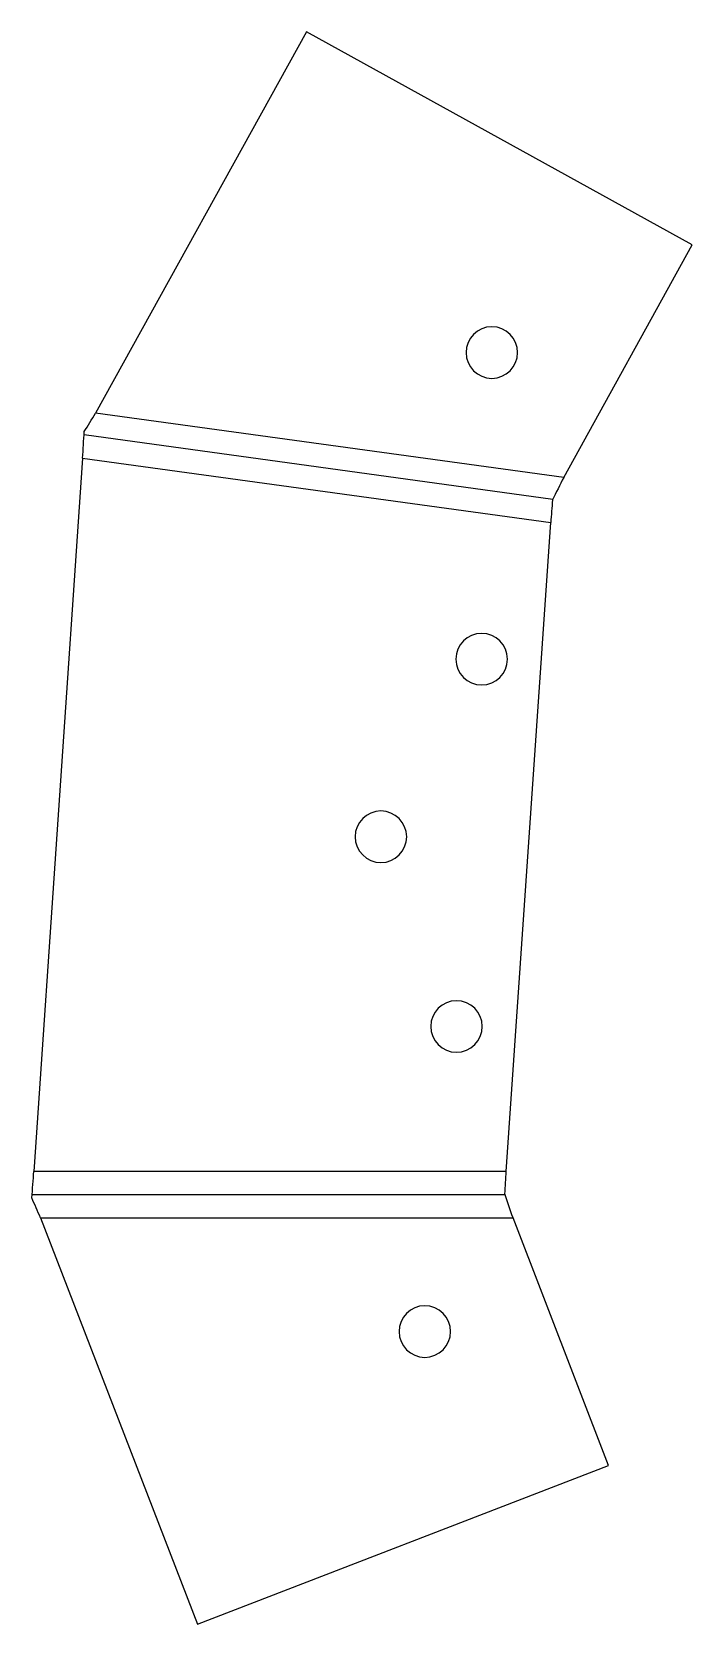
# Model space of a CAD drawing. Header units: millimetres. Extents: x 0 to 45, y -31 to 77.
import ezdxf

# ---------------------------------------------------------------- set-up
doc = ezdxf.new("R2010")
doc.units = ezdxf.units.MM

msp = doc.modelspace()

# ---------------------------------------------------------------- linework, layer by layer
at = {"layer": 'BEND'}
for p, q in [((35.23, 45.63), (3.41, 50.01)), ((-0.08, -1.57), (32, -1.57))]:
    msp.add_line(p, q, dxfattribs=at)
at = {"layer": 'BEND_EXTENT'}
for p, q in [((35.97, 47.12), (4.19, 51.49)), ((3.31, 48.43), (35.09, 44.06)), ((32.07, 0), (0, 0)), ((0.45, -3.15), (32.53, -3.15))]:
    msp.add_line(p, q, dxfattribs=at)
at = {"layer": 'INTERIOR_PROFILES', "extrusion": (0, 0, -1)}
for centre in [(-31.09, 55.6), (-30.4, 34.78), (-23.56, 22.72), (-28.69, 9.84), (-26.54, -10.88)]:
    msp.add_circle(centre, 1.75, dxfattribs=at)
at = {"layer": 'OUTER_PROFILES'}
for p, q in [((18.5, 77.38), (4.19, 51.49)), ((44.69, 62.91), (18.5, 77.38)), ((35.97, 47.12), (44.69, 62.91)), ((3.31, 48.43), (0, 0)), ((32.07, 0), (35.09, 44.06)), ((0.45, -3.15), (11.1, -30.75)), ((39.02, -19.98), (32.53, -3.15)), ((11.1, -30.75), (39.02, -19.98))]:
    msp.add_line(p, q, dxfattribs=at)
for points in [[(3.42, 50.23), (3.67, 50.65), (3.93, 51.07), (4.19, 51.49)], [(3.31, 48.43), (3.35, 49.03), (3.38, 49.63), (3.42, 50.23)], [(35.97, 47.12), (35.71, 46.61), (35.46, 46.1), (35.21, 45.59)], [(35.21, 45.59), (35.17, 45.08), (35.13, 44.57), (35.09, 44.06)], [(-0.14, -1.8), (-0.09, -1.2), (-0.05, -0.6), (0, 0)], [(31.98, -1.53), (32.01, -1.02), (32.04, -0.51), (32.07, 0)], [(0.45, -3.15), (0.25, -2.7), (0.05, -2.25), (-0.14, -1.8)], [(32.53, -3.15), (32.34, -2.61), (32.16, -2.07), (31.98, -1.53)]]:
    msp.add_open_spline(points, degree=3, dxfattribs=at)

doc.saveas('drawing.dxf')
